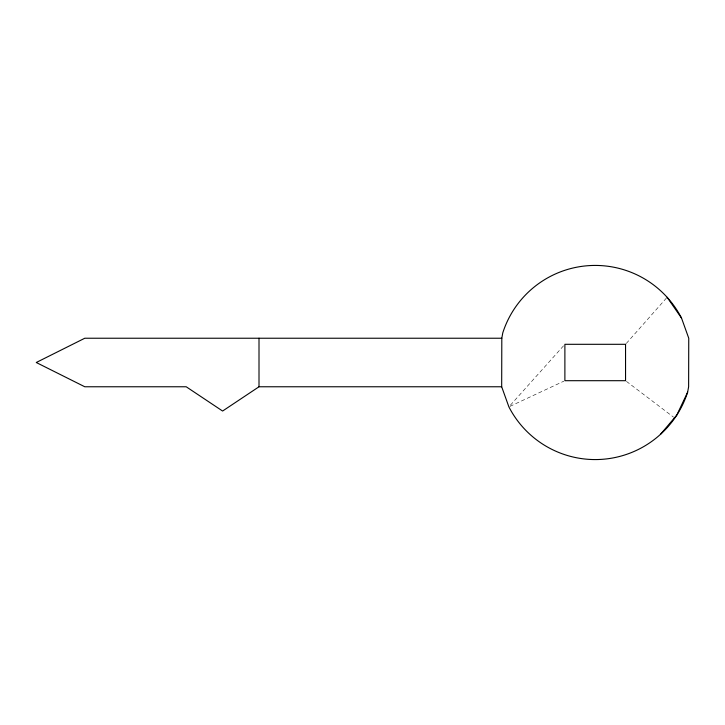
<?xml version="1.0" encoding="UTF-8"?>
<svg xmlns="http://www.w3.org/2000/svg" width="725" height="725" viewBox="0 0 725 725"><rect width="100%" height="100%" fill="white"/><g stroke="black" fill="none" stroke-linecap="round" stroke-linejoin="round"><path stroke-width="0.54" stroke-dasharray="3.62 2.72" d="M626.291 343.46L666.375 298.129M510.373 405.212L564.884 344.303M509.902 406.399L563.86 381.178M626.436 381.377L673.57 417.174"/><path stroke-width="1.09" d="M687.644 392.162A97.068 97.068 0 0 1 508.887 406.879L501.682 386.769L501.809 338.231L502.787 332.838A97.068 97.068 0 0 1 681.545 318.121L688.75 338.231L688.623 386.769L687.644 392.162L676.815 415.081L660.43 434.402M501.682 386.769L259.006 386.769L222.602 411.039L186.207 386.769L84.789 386.769L36.25 362.5L84.789 338.231L501.809 338.231M667.118 297.286L681.545 318.121M259.006 338.231L259.006 386.769M625.548 344.303L564.884 344.303L564.884 380.697L625.548 380.697L625.548 344.303"/></g></svg>
